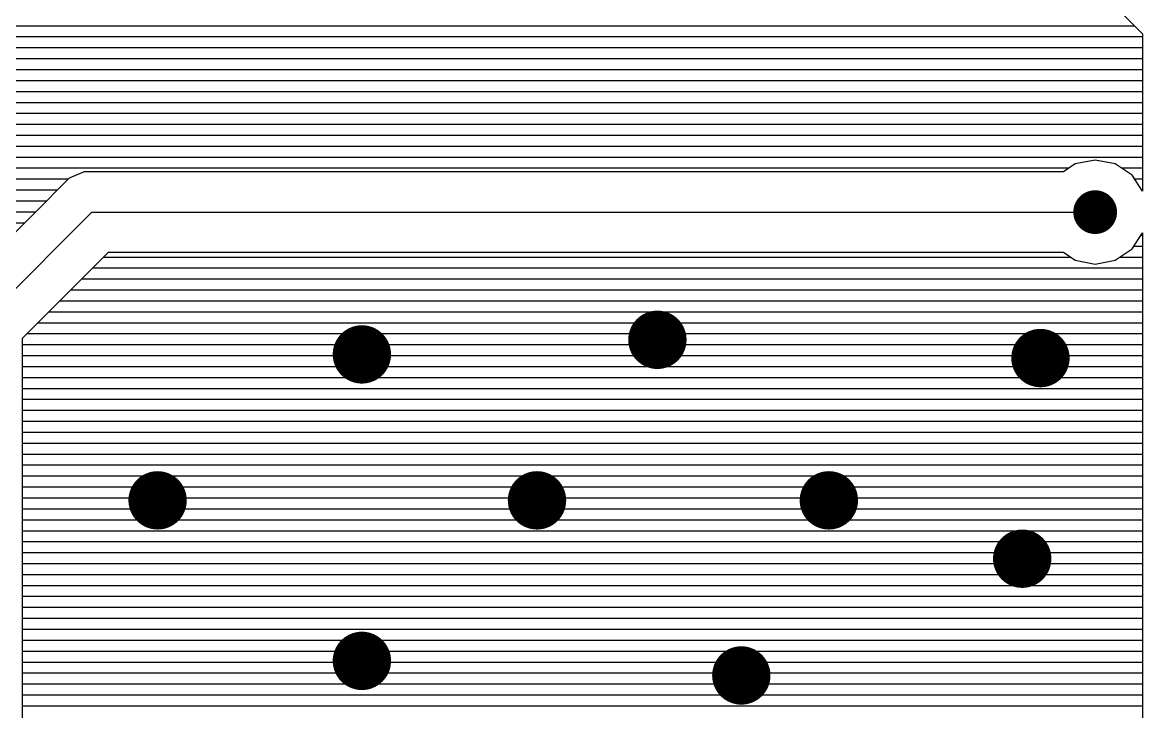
# Model space of a CAD drawing. Extents: x 295 to 953, y 10 to 290.
# Drawn here: x 577.4 to 620.3, y 192.79 to 219.18 of the extents above; entities that cross this region are included whole.
import ezdxf

# ---------------------------------------------------------------- set-up
doc = ezdxf.new("R2010")
doc.units = 0
doc.header["$LTSCALE"] = 5
doc.header["$MEASUREMENT"] = 0
doc.layers.get('0').update_dxf_attribs({"linetype": 'CONTINUOUS', "lineweight": 25})
doc.layers.add('DV-DPO-A6_BOT', color=7, linetype='CONTINUOUS')

msp = doc.modelspace()

# ---------------------------------------------------------------- linework, layer by layer
for points, const_width in [([(618.898, 211.913, -1), (618.06, 211.913, -1)], 0.838), ([(602.274, 207.024, -1), (601.157, 207.024, -1)], 1.118), ([(590.958, 206.465, -1), (589.841, 206.465, -1)], 1.118), ([(616.943, 206.325, -1), (615.825, 206.325, -1)], 1.118), ([(583.135, 200.877, -1), (582.018, 200.877, -1)], 1.118), ([(597.664, 200.877, -1), (596.546, 200.877, -1)], 1.118), ([(608.84, 200.877, -1), (607.722, 200.877, -1)], 1.118), ([(616.244, 198.642, -1), (615.127, 198.642, -1)], 1.118), ([(590.958, 194.73, -1), (589.841, 194.73, -1)], 1.118), ([(605.487, 194.171, -1), (604.37, 194.171, -1)], 1.118)]:
    msp.add_lwpolyline(points, format="xyb", close=True, dxfattribs=dict(const_width=const_width))
at = {"layer": 'DV-DPO-A6_BOT'}
for p, q in [((618.323, 220.714), (620.295, 218.742)), ((619.999, 219.038), (543.891, 219.038)), ((620.295, 218.619), (544.17, 218.619)), ((620.295, 218.742), (620.295, 212.718)), ((620.295, 218.2), (544.332, 218.2)), ((620.295, 217.781), (544.41, 217.781)), ((620.295, 217.361), (544.41, 217.361)), ((620.295, 216.942), (544.41, 216.942)), ((620.295, 216.523), (544.41, 216.523)), ((620.295, 216.104), (544.41, 216.104)), ((620.295, 215.685), (544.41, 215.685)), ((620.295, 215.266), (544.41, 215.266)), ((620.295, 214.847), (544.343, 214.847)), ((620.295, 214.428), (544.215, 214.428)), ((620.295, 214.009), (543.935, 214.009)), ((617.719, 213.757), (617.261, 213.45)), ((618.479, 213.908), (617.719, 213.757)), ((619.245, 213.757), (618.479, 213.908)), ((619.893, 213.327), (619.245, 213.757)), ((617.474, 213.59), (551.736, 213.59)), ((579.196, 213.215), (575.005, 209.024)), ((579.76, 213.45), (579.196, 213.215)), ((617.261, 213.45), (579.76, 213.45)), ((620.295, 213.59), (619.491, 213.59)), ((620.295, 212.718), (619.893, 213.327)), ((579.151, 213.17), (552.239, 213.17)), ((620.295, 213.17), (619.994, 213.17)), ((578.732, 212.751), (552.519, 212.751)), ((620.295, 212.751), (620.273, 212.751)), ((578.313, 212.332), (552.636, 212.332)), ((577.894, 211.913), (552.72, 211.913)), ((575.871, 207.722), (580.062, 211.913)), ((580.062, 211.913), (618.479, 211.913)), ((577.475, 211.494), (552.636, 211.494)), ((619.893, 210.505), (620.295, 211.114)), ((620.295, 211.114), (620.295, 163.739)), ((620.295, 211.019), (620.24, 211.019)), ((577.408, 207.085), (580.699, 210.376)), ((580.699, 210.376), (617.261, 210.376)), ((617.261, 210.376), (617.719, 210.075)), ((619.245, 210.075), (619.893, 210.505)), ((620.295, 210.6), (619.955, 210.6)), ((617.557, 210.181), (580.503, 210.181)), ((617.719, 210.075), (618.479, 209.918)), ((618.479, 209.918), (619.245, 210.075)), ((620.295, 210.181), (619.407, 210.181)), ((620.295, 209.343), (579.665, 209.343)), ((620.295, 209.762), (580.084, 209.762)), ((620.295, 208.924), (579.246, 208.924)), ((620.295, 208.504), (578.827, 208.504)), ((620.295, 208.085), (578.408, 208.085)), ((620.295, 207.666), (577.989, 207.666)), ((620.295, 207.247), (577.57, 207.247)), ((577.408, 177.782), (577.408, 207.085)), ((620.295, 206.828), (577.408, 206.828)), ((620.295, 206.409), (577.408, 206.409)), ((620.295, 205.99), (577.408, 205.99)), ((620.295, 205.571), (577.408, 205.571)), ((620.295, 205.152), (577.408, 205.152)), ((620.295, 204.733), (577.408, 204.733)), ((620.295, 204.313), (577.408, 204.313)), ((620.295, 203.894), (577.408, 203.894)), ((620.295, 203.475), (577.408, 203.475)), ((620.295, 203.056), (577.408, 203.056)), ((620.295, 202.637), (577.408, 202.637)), ((620.295, 202.218), (577.408, 202.218)), ((620.295, 201.799), (577.408, 201.799)), ((620.295, 201.38), (577.408, 201.38)), ((620.295, 200.961), (577.408, 200.961)), ((620.295, 200.542), (577.408, 200.542)), ((620.295, 200.122), (577.408, 200.122)), ((620.295, 199.703), (577.408, 199.703)), ((620.295, 199.284), (577.408, 199.284)), ((620.295, 198.865), (577.408, 198.865)), ((620.295, 198.446), (577.408, 198.446)), ((620.295, 198.027), (577.408, 198.027)), ((620.295, 197.608), (577.408, 197.608)), ((620.295, 197.189), (577.408, 197.189)), ((620.295, 196.77), (577.408, 196.77)), ((620.295, 196.351), (577.408, 196.351)), ((620.295, 195.931), (577.408, 195.931)), ((620.295, 195.512), (577.408, 195.512)), ((620.295, 195.093), (577.408, 195.093)), ((620.295, 194.674), (577.408, 194.674)), ((620.295, 194.255), (577.408, 194.255)), ((620.295, 193.836), (577.408, 193.836)), ((620.295, 193.417), (577.408, 193.417)), ((620.295, 192.998), (577.408, 192.998))]:
    msp.add_line(p, q, dxfattribs=at)

doc.saveas('drawing.dxf')
